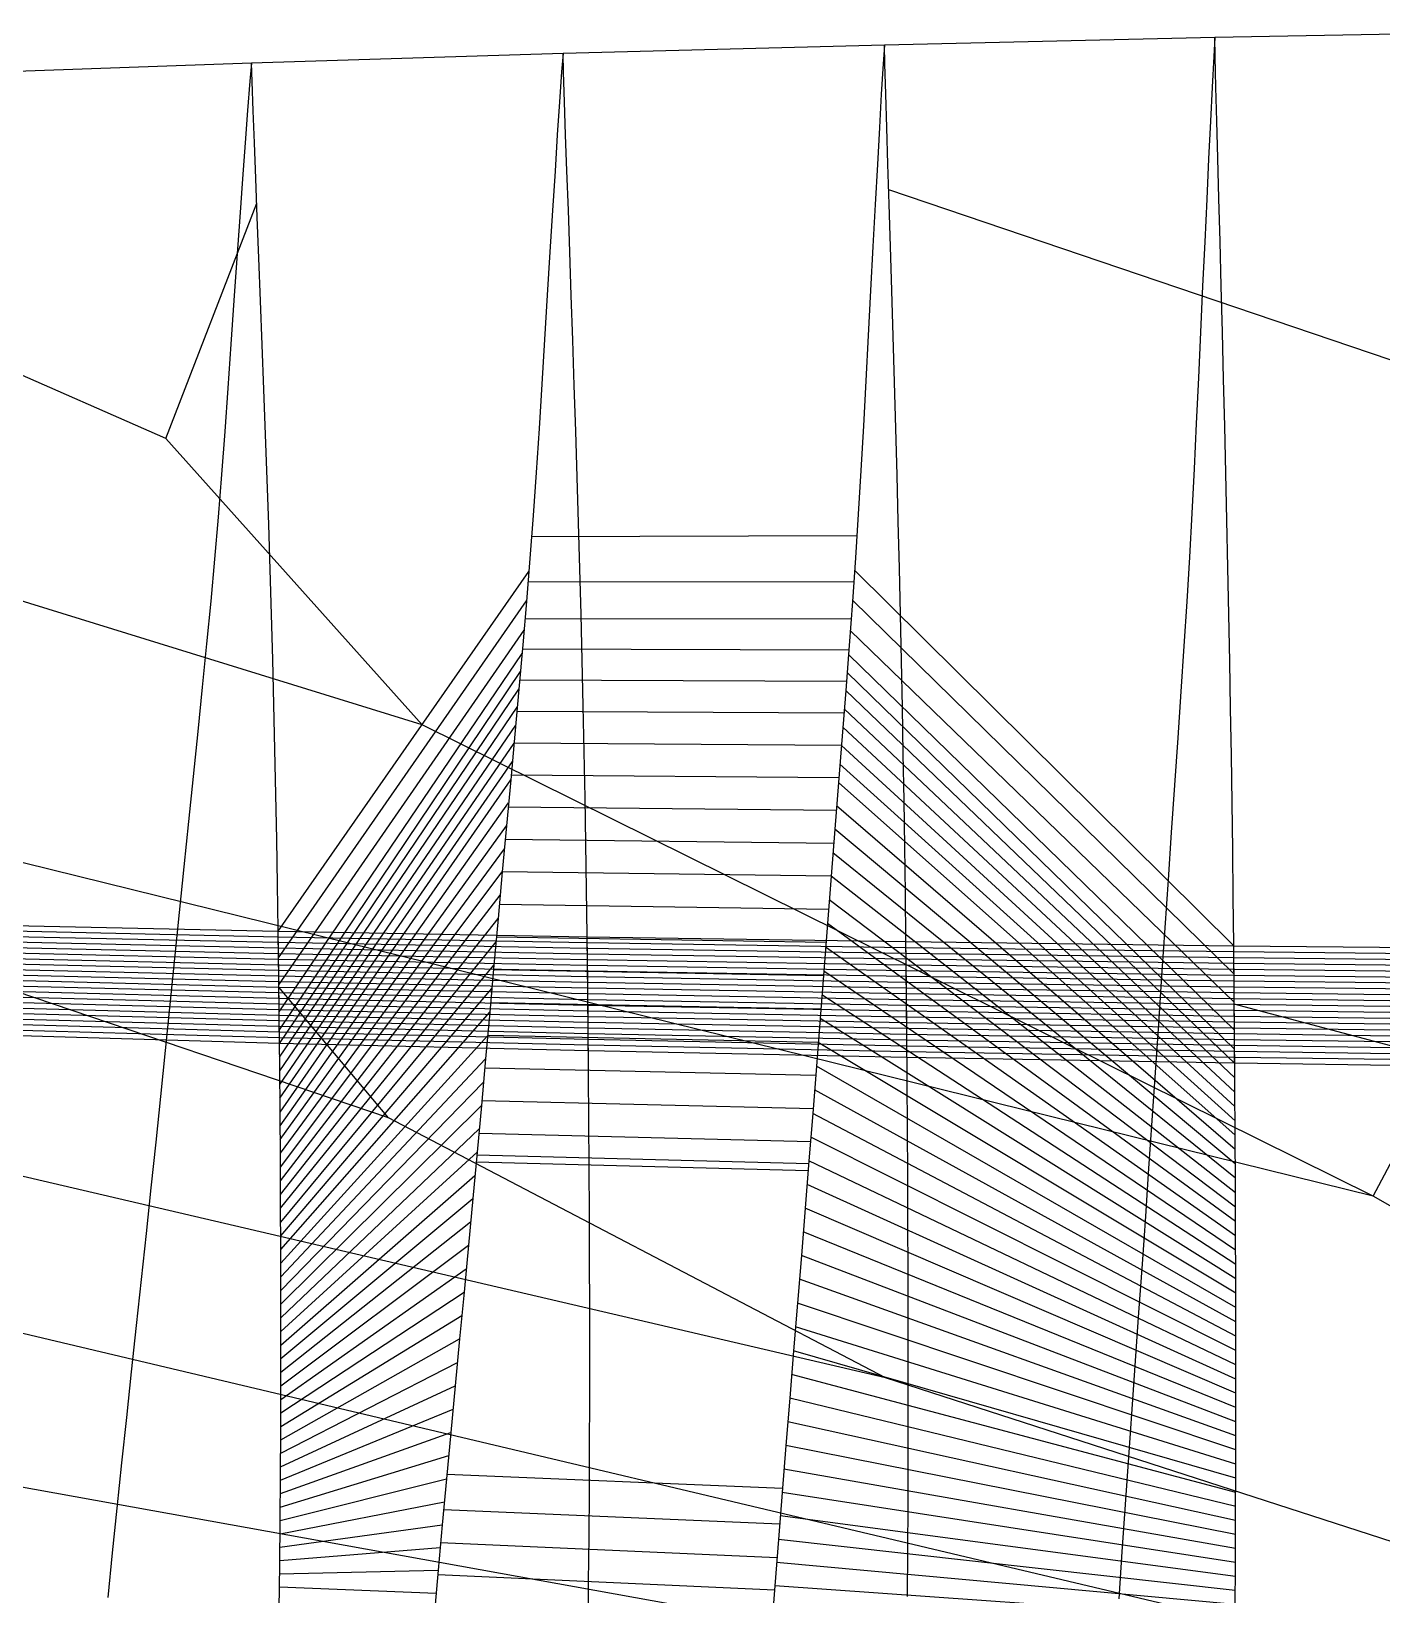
# Model space of a CAD drawing. Extents: x -427 to 427, y 0 to 209.
# Drawn here: x -225.8 to -132.7, y 100.3 to 208.1 of the extents above; entities that cross this region are included whole.
import ezdxf

# ---------------------------------------------------------------- set-up
doc = ezdxf.new("R2010")
doc.units = 0

msp = doc.modelspace()

# ---------------------------------------------------------------- linework, layer by layer
at = {"layer": 'default', "color": 5, "linetype": 'CONTINUOUS'}
for p, q in [((-120.938, 208.076, 13.814), (-144.186, 207.638, 19.753)), ((-166.957, 207.122, 26.655), (-189.112, 206.537, 34.486)), ((-166.957, 207.122, 26.655), (-167.048, 205.837, 26.466)), ((-144.186, 207.638, 19.753), (-166.957, 207.122, 26.655)), ((-144.186, 207.638, 19.753), (-144.265, 206.335, 19.559)), ((-210.59, 205.874, 43.32), (-231.304, 205.141, 53.101)), ((-210.59, 205.874, 43.32), (-210.705, 204.63, 43.146)), ((-189.112, 206.537, 34.486), (-210.59, 205.874, 43.32)), ((-189.112, 206.537, 34.486), (-189.215, 205.271, 34.305)), ((-167.048, 205.837, 26.466), (-167.179, 203.75, 26.212)), ((-144.265, 206.335, 19.559), (-144.38, 204.22, 19.297)), ((-189.215, 205.271, 34.305), (-189.364, 203.216, 34.059)), ((-210.705, 204.63, 43.146), (-210.871, 202.613, 42.912)), ((-167.179, 203.75, 26.212), (-167.308, 201.436, 25.979)), ((-144.38, 204.22, 19.297), (-144.493, 201.875, 19.058)), ((-210.871, 202.613, 42.912), (-211.036, 200.375, 42.698)), ((-189.364, 203.216, 34.059), (-189.512, 200.938, 33.836)), ((-144.493, 201.875, 19.058), (-144.616, 199.29, 18.802)), ((-189.512, 200.938, 33.836), (-189.671, 198.426, 33.597)), ((-167.308, 201.436, 25.979), (-167.449, 198.885, 25.73)), ((-211.036, 200.375, 42.698), (-211.214, 197.908, 42.47)), ((-189.671, 198.426, 33.597), (-189.844, 195.724, 33.337)), ((-167.449, 198.885, 25.73), (-167.6, 196.141, 25.46)), ((-144.616, 199.29, 18.802), (-144.748, 196.509, 18.524)), ((-211.214, 197.908, 42.47), (-211.406, 195.254, 42.222)), ((-216.508, 180.008, 132.29), (-210.23, 196.224, 44.86)), ((-167.6, 196.141, 25.46), (-167.756, 193.239, 25.187)), ((-132.1, 185.427, 81.689), (-166.669, 197.155, 28.291)), ((-144.748, 196.509, 18.524), (-144.885, 193.569, 18.243)), ((-216.508, 180.008, 132.29), (-250.808, 195.088, 65.164)), ((-211.406, 195.254, 42.222), (-211.604, 192.447, 41.972)), ((-189.844, 195.724, 33.337), (-190.022, 192.867, 33.075)), ((-167.756, 193.239, 25.187), (-167.916, 190.207, 24.912)), ((-144.885, 193.569, 18.243), (-145.025, 190.496, 17.96)), ((-211.604, 192.447, 41.972), (-211.807, 189.515, 41.72)), ((-190.022, 192.867, 33.075), (-190.204, 189.882, 32.811)), ((-190.204, 189.882, 32.811), (-190.39, 186.822, 32.542)), ((-167.916, 190.207, 24.912), (-168.079, 187.099, 24.632)), ((-145.025, 190.496, 17.96), (-145.167, 187.347, 17.672)), ((-211.807, 189.515, 41.72), (-212.015, 186.509, 41.464)), ((-212.015, 186.509, 41.464), (-212.226, 183.487, 41.2)), ((-190.39, 186.822, 32.542), (-190.579, 183.745, 32.266)), ((-168.079, 187.099, 24.632), (-168.245, 183.975, 24.345)), ((-145.167, 187.347, 17.672), (-145.313, 184.181, 17.376)), ((-212.226, 183.487, 41.2), (-212.441, 180.484, 40.926)), ((-190.579, 183.745, 32.266), (-190.772, 180.688, 31.978)), ((-168.245, 183.975, 24.345), (-168.414, 180.87, 24.046)), ((-145.313, 184.181, 17.376), (-145.461, 181.034, 17.068)), ((-212.441, 180.484, 40.926), (-212.662, 177.519, 40.634)), ((-190.772, 180.688, 31.978), (-190.971, 177.669, 31.672)), ((-168.414, 180.87, 24.046), (-168.589, 177.804, 23.727)), ((-145.461, 181.034, 17.068), (-145.614, 177.927, 16.741)), ((-145.614, 177.927, 16.741), (-145.773, 174.863, 16.385)), ((-212.662, 177.519, 40.634), (-212.894, 174.595, 40.316)), ((-190.971, 177.669, 31.672), (-191.178, 174.692, 31.339)), ((-168.589, 177.804, 23.727), (-168.771, 174.78, 23.381)), ((-212.894, 174.595, 40.316), (-213.14, 171.695, 39.962)), ((-191.178, 174.692, 31.339), (-191.399, 171.739, 30.969)), ((-168.771, 174.78, 23.381), (-168.965, 171.781, 22.997)), ((-145.773, 174.863, 16.385), (-145.943, 171.823, 15.99)), ((-213.14, 171.695, 39.962), (-213.404, 168.788, 39.568)), ((-191.399, 171.739, 30.969), (-191.636, 168.779, 30.558)), ((-168.965, 171.781, 22.997), (-169.173, 168.774, 22.57)), ((-145.943, 171.823, 15.99), (-146.125, 168.776, 15.551)), ((-208.756, 146.053, 51.953), (-191.472, 170.837, 30.844)), ((-213.404, 168.788, 39.568), (-213.686, 165.848, 39.134)), ((-208.733, 144.2, 52.142), (-191.639, 168.816, 30.548)), ((-191.636, 168.779, 30.558), (-191.89, 165.785, 30.104)), ((-169.173, 168.774, 22.57), (-169.396, 165.734, 22.1)), ((-146.125, 168.776, 15.551), (-146.32, 165.694, 15.068)), ((-208.711, 142.346, 52.33), (-191.806, 166.796, 30.252)), ((-213.686, 165.848, 39.134), (-213.986, 162.856, 38.665)), ((-208.688, 140.493, 52.519), (-191.943, 165.176, 30.006)), ((-191.89, 165.785, 30.104), (-192.158, 162.74, 29.614)), ((-169.396, 165.734, 22.1), (-169.632, 162.64, 21.592)), ((-146.32, 165.694, 15.068), (-146.527, 162.559, 14.545)), ((-208.675, 139.246, 52.642), (-192.051, 163.958, 29.81)), ((-213.986, 162.856, 38.665), (-214.298, 159.809, 38.169)), ((-208.666, 138.304, 52.732), (-192.158, 162.74, 29.614)), ((-192.158, 162.74, 29.614), (-192.439, 159.636, 29.097)), ((-169.632, 162.64, 21.592), (-169.879, 159.488, 21.055)), ((-146.527, 162.559, 14.545), (-146.743, 159.364, 13.994)), ((-208.657, 137.361, 52.823), (-192.27, 161.498, 29.407)), ((-214.298, 159.809, 38.169), (-214.619, 156.717, 37.657)), ((-208.648, 136.418, 52.912), (-192.382, 160.257, 29.2)), ((-192.439, 159.636, 29.097), (-192.727, 156.488, 28.562)), ((-208.64, 135.473, 52.999), (-192.496, 159.007, 28.99)), ((-169.879, 159.488, 21.055), (-170.132, 156.289, 20.501)), ((-146.743, 159.364, 13.994), (-146.965, 156.123, 13.424)), ((-208.633, 134.527, 53.086), (-192.611, 157.747, 28.776)), ((-214.619, 156.717, 37.657), (-214.943, 153.602, 37.141)), ((-208.625, 133.582, 53.173), (-192.727, 156.488, 28.562)), ((-192.727, 156.488, 28.562), (-193.017, 153.317, 28.024)), ((-170.132, 156.289, 20.501), (-170.387, 153.069, 19.942)), ((-146.965, 156.123, 13.424), (-147.188, 152.858, 12.85)), ((-208.619, 132.634, 53.257), (-192.872, 154.902, 28.293)), ((-214.943, 153.602, 37.141), (-215.265, 150.474, 36.63)), ((-208.613, 131.686, 53.342), (-193.017, 153.317, 28.024)), ((-193.017, 153.317, 28.024), (-193.306, 150.131, 27.49)), ((-170.387, 153.069, 19.942), (-170.641, 149.832, 19.389)), ((-147.188, 152.858, 12.85), (-147.411, 149.578, 12.281)), ((-208.606, 130.738, 53.426), (-193.162, 151.724, 27.757)), ((-215.265, 150.474, 36.63), (-215.585, 147.324, 36.123)), ((-208.601, 129.79, 53.509), (-193.306, 150.131, 27.49)), ((-193.306, 150.131, 27.49), (-193.594, 146.924, 26.961)), ((-170.641, 149.832, 19.389), (-170.894, 146.575, 18.84)), ((-147.411, 149.578, 12.281), (-147.632, 146.277, 11.717)), ((-208.596, 128.842, 53.59), (-193.45, 148.528, 27.225)), ((-215.585, 147.324, 36.123), (-215.906, 144.159, 35.618)), ((-208.591, 127.894, 53.672), (-193.594, 146.924, 26.961)), ((-193.594, 146.924, 26.961), (-193.881, 143.701, 26.433)), ((-170.894, 146.575, 18.84), (-171.147, 143.301, 18.293)), ((-147.632, 146.277, 11.717), (-147.854, 142.959, 11.155)), ((-208.586, 126.946, 53.753), (-193.738, 145.313, 26.697)), ((-215.906, 144.159, 35.618), (-216.227, 140.987, 35.112)), ((-208.582, 126, 53.832), (-193.881, 143.701, 26.433)), ((-193.881, 143.701, 26.433), (-194.169, 140.471, 25.905)), ((-201.145, 133.172, 137.445), (-229.275, 142.712, 61.817)), ((-171.147, 143.301, 18.293), (-171.4, 140.02, 17.745)), ((-147.854, 142.959, 11.155), (-148.075, 139.634, 10.593)), ((-201.145, 133.172, 137.445), (-208.707, 142.195, 52.35)), ((-208.578, 125.054, 53.91), (-194.025, 142.086, 26.169)), ((-216.227, 140.987, 35.112), (-216.549, 137.819, 34.604)), ((-208.574, 124.108, 53.989), (-194.169, 140.471, 25.905)), ((-194.169, 140.471, 25.905), (-194.458, 137.245, 25.375)), ((-110.476, 132.395, 97.801), (-142.846, 141.006, 29.568)), ((-171.4, 140.02, 17.745), (-171.653, 136.744, 17.195)), ((-148.075, 139.634, 10.593), (-148.298, 136.313, 10.027)), ((-208.572, 123.165, 54.064), (-194.314, 138.858, 25.64)), ((-216.549, 137.819, 34.604), (-216.872, 134.659, 34.091)), ((-208.569, 122.222, 54.139), (-194.458, 137.245, 25.375)), ((-194.458, 137.245, 25.375), (-194.749, 134.028, 24.84)), ((-171.653, 136.744, 17.195), (-171.909, 133.476, 16.64)), ((-148.298, 136.313, 10.027), (-148.521, 133.001, 9.457)), ((-208.567, 121.28, 54.215), (-194.603, 135.637, 25.107)), ((-216.872, 134.659, 34.091), (-217.198, 131.508, 33.572)), ((-208.565, 120.339, 54.287), (-194.749, 134.028, 24.84)), ((-194.749, 134.028, 24.84), (-195.041, 130.819, 24.298)), ((-171.909, 133.476, 16.64), (-172.166, 130.216, 16.078)), ((-148.521, 133.001, 9.457), (-148.747, 129.698, 8.879)), ((-217.198, 131.508, 33.572), (-217.528, 128.358, 33.044)), ((-208.564, 119.399, 54.358), (-194.895, 132.424, 24.569)), ((-208.564, 118.459, 54.429), (-195.041, 130.819, 24.298)), ((-195.041, 130.819, 24.298), (-195.337, 127.612, 23.746)), ((-172.166, 130.216, 16.078), (-172.426, 126.958, 15.506)), ((-148.747, 129.698, 8.879), (-148.975, 126.395, 8.291)), ((-217.528, 128.358, 33.044), (-217.863, 125.201, 32.506)), ((-208.563, 117.521, 54.499), (-195.189, 129.215, 24.022)), ((-208.564, 116.584, 54.566), (-195.337, 127.612, 23.746)), ((-195.337, 127.612, 23.746), (-195.638, 124.397, 23.185)), ((-172.426, 126.958, 15.506), (-172.69, 123.693, 14.924)), ((-148.975, 126.395, 8.291), (-149.206, 123.086, 7.693)), ((-217.863, 125.201, 32.506), (-218.2, 122.033, 31.961)), ((-208.565, 115.648, 54.633), (-195.488, 126.004, 23.466)), ((-208.566, 114.712, 54.7), (-195.638, 124.397, 23.185)), ((-195.638, 124.397, 23.185), (-195.941, 121.171, 22.616)), ((-172.69, 123.693, 14.924), (-172.956, 120.416, 14.334)), ((-149.206, 123.086, 7.693), (-149.439, 119.765, 7.087)), ((-218.2, 122.033, 31.961), (-218.54, 118.857, 31.411)), ((-208.569, 113.779, 54.762), (-195.789, 122.784, 22.9)), ((-208.572, 112.847, 54.824), (-195.941, 121.171, 22.616)), ((-195.941, 121.171, 22.616), (-196.246, 117.938, 22.043)), ((-172.956, 120.416, 14.334), (-173.225, 117.132, 13.74)), ((-149.439, 119.765, 7.087), (-149.674, 116.436, 6.476)), ((-218.54, 118.857, 31.411), (-218.88, 115.686, 30.863)), ((-208.574, 111.915, 54.886), (-196.093, 119.554, 22.329)), ((-208.579, 110.986, 54.945), (-196.246, 117.938, 22.043)), ((-196.246, 117.938, 22.043), (-196.551, 114.709, 21.47)), ((-173.225, 117.132, 13.74), (-173.492, 113.852, 13.146)), ((-149.674, 116.436, 6.476), (-149.909, 113.112, 5.866)), ((-218.88, 115.686, 30.863), (-219.216, 112.531, 30.32)), ((-208.584, 110.058, 55.002), (-196.398, 116.323, 21.756)), ((-208.588, 109.13, 55.059), (-196.551, 114.709, 21.47)), ((-196.551, 114.709, 21.47), (-196.853, 111.496, 20.903)), ((-173.492, 113.852, 13.146), (-173.758, 110.588, 12.558)), ((-219.216, 112.531, 30.32), (-219.548, 109.398, 29.786)), ((-208.594, 108.203, 55.115), (-196.702, 113.102, 21.187)), ((-149.909, 113.112, 5.866), (-150.141, 109.804, 5.263)), ((-208.601, 107.28, 55.166), (-196.853, 111.496, 20.903)), ((-196.853, 111.496, 20.903), (-197.15, 108.305, 20.347)), ((-173.758, 110.588, 12.558), (-174.02, 107.347, 11.981)), ((-219.548, 109.398, 29.786), (-219.873, 106.286, 29.266)), ((-208.608, 106.356, 55.218), (-197.001, 109.901, 20.625)), ((-150.141, 109.804, 5.263), (-150.37, 106.519, 4.669)), ((-208.616, 105.432, 55.269), (-197.15, 108.305, 20.347)), ((-197.15, 108.305, 20.347), (-197.442, 105.137, 19.804)), ((-208.625, 104.513, 55.315), (-197.296, 106.721, 20.075)), ((-174.02, 107.347, 11.981), (-174.276, 104.129, 11.418)), ((-219.873, 106.286, 29.266), (-220.191, 103.198, 28.762)), ((-150.37, 106.519, 4.669), (-150.595, 103.257, 4.09)), ((-208.635, 103.594, 55.36), (-197.442, 105.137, 19.804)), ((-197.442, 105.137, 19.804), (-197.727, 101.993, 19.278)), ((-208.644, 102.675, 55.406), (-197.585, 103.565, 19.541)), ((-174.276, 104.129, 11.418), (-174.527, 100.935, 10.872)), ((-220.191, 103.198, 28.762), (-220.499, 100.128, 28.278)), ((-150.595, 103.257, 4.09), (-150.815, 100.02, 3.53)), ((-208.656, 101.758, 55.448), (-197.727, 101.993, 19.278)), ((-197.727, 101.993, 19.278), (-198.004, 98.866, 18.772)), ((-208.668, 100.844, 55.487), (-197.866, 100.429, 19.025)), ((-174.527, 100.935, 10.872), (-174.77, 97.759, 10.348))]:
    msp.add_line(p, q, dxfattribs=at)
at = {"layer": 'default', "color": 3, "linetype": 'CONTINUOUS'}
for p, q in [((-166.932, 205.83, 26.828), (-166.957, 207.122, 26.655)), ((-144.164, 206.328, 19.93), (-144.186, 207.638, 19.753)), ((-210.559, 204.622, 43.483), (-210.59, 205.874, 43.32)), ((-189.084, 205.263, 34.655), (-189.112, 206.537, 34.486)), ((-144.115, 204.214, 20.264), (-144.164, 206.328, 19.93)), ((-189.022, 203.207, 34.972), (-189.084, 205.263, 34.655)), ((-166.877, 203.743, 27.154), (-166.932, 205.83, 26.828)), ((-210.49, 202.602, 43.791), (-210.559, 204.622, 43.483)), ((-166.803, 201.446, 27.556), (-166.877, 203.743, 27.154)), ((-144.049, 201.888, 20.675), (-144.115, 204.214, 20.264)), ((-210.398, 200.378, 44.168), (-210.49, 202.602, 43.791)), ((-188.938, 200.945, 35.362), (-189.022, 203.207, 34.972)), ((-143.978, 199.324, 21.125), (-144.049, 201.888, 20.675)), ((-188.848, 198.452, 35.789), (-188.938, 200.945, 35.362)), ((-166.722, 198.915, 27.994), (-166.803, 201.446, 27.556)), ((-210.297, 197.928, 44.58), (-210.398, 200.378, 44.168)), ((-188.753, 195.743, 36.24), (-188.848, 198.452, 35.789)), ((-166.639, 196.166, 28.458), (-166.722, 198.915, 27.994)), ((-143.904, 196.54, 21.6), (-143.978, 199.324, 21.125)), ((-210.193, 195.266, 45.017), (-210.297, 197.928, 44.58)), ((-166.549, 193.245, 28.952), (-166.639, 196.166, 28.458)), ((-143.826, 193.58, 22.106), (-143.904, 196.54, 21.6)), ((-210.082, 192.438, 45.481), (-210.193, 195.266, 45.017)), ((-188.653, 192.866, 36.72), (-188.753, 195.743, 36.24)), ((-166.457, 190.201, 29.464), (-166.549, 193.245, 28.952)), ((-143.744, 190.498, 22.631), (-143.826, 193.58, 22.106)), ((-209.967, 189.491, 45.964), (-210.082, 192.438, 45.481)), ((-188.549, 189.867, 37.218), (-188.653, 192.866, 36.72)), ((-188.445, 186.784, 37.724), (-188.549, 189.867, 37.218)), ((-166.364, 187.071, 29.985), (-166.457, 190.201, 29.464)), ((-143.662, 187.327, 23.164), (-143.744, 190.498, 22.631)), ((-209.851, 186.461, 46.453), (-209.967, 189.491, 45.964)), ((-209.735, 183.382, 46.946), (-209.851, 186.461, 46.453)), ((-188.341, 183.651, 38.233), (-188.445, 186.784, 37.724)), ((-166.272, 183.891, 30.508), (-166.364, 187.071, 29.985)), ((-143.581, 184.106, 23.7), (-143.662, 187.327, 23.164)), ((-209.622, 180.286, 47.435), (-209.735, 183.382, 46.946)), ((-188.239, 180.501, 38.739), (-188.341, 183.651, 38.233)), ((-166.181, 180.693, 31.028), (-166.272, 183.891, 30.508)), ((-143.5, 180.866, 24.232), (-143.581, 184.106, 23.7)), ((-198.838, 160.272, 229.754), (-216.508, 180.008, 132.29)), ((-209.513, 177.185, 47.914), (-209.622, 180.286, 47.435)), ((-188.141, 177.346, 39.233), (-188.239, 180.501, 38.739)), ((-166.094, 177.49, 31.537), (-166.181, 180.693, 31.028)), ((-143.423, 177.622, 24.753), (-143.5, 180.866, 24.232)), ((-198.838, 160.272, 229.754), (-261.886, 179.782, 153.3)), ((-209.41, 174.08, 48.382), (-209.513, 177.185, 47.914)), ((-188.047, 174.186, 39.716), (-188.141, 177.346, 39.233)), ((-166.01, 174.283, 32.033), (-166.094, 177.49, 31.537)), ((-143.35, 174.373, 25.262), (-143.423, 177.622, 24.753)), ((-209.311, 170.976, 48.837), (-209.41, 174.08, 48.382)), ((-187.958, 171.028, 40.187), (-188.047, 174.186, 39.716)), ((-165.931, 171.077, 32.517), (-166.01, 174.283, 32.033)), ((-143.28, 171.126, 25.757), (-143.35, 174.373, 25.262)), ((-209.219, 167.878, 49.278), (-209.311, 170.976, 48.837)), ((-187.875, 167.875, 40.642), (-187.958, 171.028, 40.187)), ((-165.857, 167.876, 32.984), (-165.931, 171.077, 32.517)), ((-143.214, 167.883, 26.236), (-143.28, 171.126, 25.757)), ((-209.134, 164.781, 49.702), (-209.219, 167.878, 49.278)), ((-187.798, 164.724, 41.08), (-187.875, 167.875, 40.642)), ((-165.788, 164.677, 33.435), (-165.857, 167.876, 32.984)), ((-143.154, 164.643, 26.697), (-143.214, 167.883, 26.236)), ((-209.055, 161.681, 50.112), (-209.134, 164.781, 49.702)), ((-187.727, 161.569, 41.503), (-187.798, 164.724, 41.08)), ((-165.725, 161.475, 33.869), (-165.788, 164.677, 33.435)), ((-143.097, 161.399, 27.142), (-143.154, 164.643, 26.697)), ((-208.983, 158.577, 50.508), (-209.055, 161.681, 50.112)), ((-187.661, 158.41, 41.911), (-187.727, 161.569, 41.503)), ((-165.666, 158.268, 34.288), (-165.725, 161.475, 33.869)), ((-143.046, 158.15, 27.572), (-143.097, 161.399, 27.142)), ((-208.917, 155.47, 50.889), (-208.983, 158.577, 50.508)), ((-187.601, 155.249, 42.305), (-187.661, 158.41, 41.911)), ((-165.612, 155.059, 34.693), (-165.666, 158.268, 34.288)), ((-142.998, 154.9, 27.986), (-143.046, 158.15, 27.572)), ((-208.857, 152.365, 51.256), (-208.917, 155.47, 50.889)), ((-187.547, 152.09, 42.683), (-187.601, 155.249, 42.305)), ((-165.564, 151.851, 35.082), (-165.612, 155.059, 34.693)), ((-142.955, 151.65, 28.384), (-142.998, 154.9, 27.986)), ((-208.804, 149.258, 51.607), (-208.857, 152.365, 51.256)), ((-187.499, 148.927, 43.045), (-187.547, 152.09, 42.683)), ((-165.521, 148.641, 35.453), (-165.564, 151.851, 35.082)), ((-142.916, 148.398, 28.764), (-142.955, 151.65, 28.384)), ((-208.757, 146.138, 51.944), (-208.804, 149.258, 51.607)), ((-187.457, 145.753, 43.392), (-187.499, 148.927, 43.045)), ((-165.483, 145.418, 35.809), (-165.521, 148.641, 35.453)), ((-142.883, 145.133, 29.128), (-142.916, 148.398, 28.764)), ((-208.716, 143.009, 52.269), (-208.757, 146.138, 51.944)), ((-187.419, 142.569, 43.727), (-187.457, 145.753, 43.392)), ((-165.449, 142.185, 36.153), (-165.483, 145.418, 35.809)), ((-142.853, 141.858, 29.48), (-142.883, 145.133, 29.128)), ((-208.681, 139.875, 52.582), (-208.716, 143.009, 52.269)), ((-187.387, 139.379, 44.049), (-187.419, 142.569, 43.727)), ((-165.42, 138.947, 36.483), (-165.449, 142.185, 36.153)), ((-142.826, 138.578, 29.818), (-142.853, 141.858, 29.48)), ((-208.65, 136.733, 52.883), (-208.681, 139.875, 52.582)), ((-187.36, 136.182, 44.359), (-187.387, 139.379, 44.049)), ((-165.395, 135.701, 36.801), (-165.42, 138.947, 36.483)), ((-142.804, 135.289, 30.143), (-142.826, 138.578, 29.818)), ((-208.625, 133.582, 53.173), (-208.65, 136.733, 52.883)), ((-187.337, 132.975, 44.658), (-187.36, 136.182, 44.359)), ((-166.886, 115.255, 292.703), (-254.81, 135.781, 160.612)), ((-165.373, 132.445, 37.107), (-165.395, 135.701, 36.801)), ((-142.785, 131.991, 30.457), (-142.804, 135.289, 30.143)), ((-208.604, 130.423, 53.454), (-208.625, 133.582, 53.173)), ((-166.886, 115.255, 292.703), (-201.145, 133.172, 137.445)), ((-187.317, 129.76, 44.947), (-187.337, 132.975, 44.658)), ((-165.356, 129.181, 37.404), (-165.373, 132.445, 37.107)), ((-142.769, 128.684, 30.76), (-142.785, 131.991, 30.457)), ((-208.587, 127.262, 53.727), (-208.604, 130.423, 53.454)), ((-187.301, 126.543, 45.227), (-187.317, 129.76, 44.947)), ((-165.341, 125.915, 37.691), (-165.356, 129.181, 37.404)), ((-142.755, 125.376, 31.053), (-142.769, 128.684, 30.76)), ((-208.574, 124.108, 53.989), (-208.587, 127.262, 53.727)), ((-187.289, 123.334, 45.497), (-187.301, 126.543, 45.227)), ((-165.329, 122.657, 37.967), (-165.341, 125.915, 37.691)), ((-142.745, 122.075, 31.336), (-142.755, 125.376, 31.053)), ((-208.566, 120.965, 54.24), (-208.574, 124.108, 53.989)), ((-187.281, 120.135, 45.755), (-187.289, 123.334, 45.497)), ((-165.322, 119.41, 38.231), (-165.329, 122.657, 37.967)), ((-142.738, 118.785, 31.606), (-142.745, 122.075, 31.336)), ((-208.563, 117.833, 54.477), (-208.566, 120.965, 54.24)), ((-187.279, 116.947, 45.999), (-187.281, 120.135, 45.755)), ((-165.318, 116.173, 38.48), (-165.322, 119.41, 38.231)), ((-142.734, 115.506, 31.861), (-142.738, 118.785, 31.606)), ((-208.566, 114.712, 54.7), (-208.563, 117.833, 54.477)), ((-187.281, 113.771, 46.228), (-187.279, 116.947, 45.999)), ((-165.319, 112.948, 38.714), (-165.318, 116.173, 38.48)), ((-142.735, 112.239, 32.1), (-142.734, 115.506, 31.861)), ((-208.575, 111.604, 54.907), (-208.566, 114.712, 54.7)), ((-187.289, 110.608, 46.44), (-187.281, 113.771, 46.228)), ((-165.326, 109.737, 38.932), (-165.319, 112.948, 38.714)), ((-142.74, 108.986, 32.322), (-142.735, 112.239, 32.1)), ((-208.592, 108.511, 55.097), (-208.575, 111.604, 54.907)), ((-187.303, 107.46, 46.635), (-187.289, 110.608, 46.44)), ((-165.337, 106.541, 39.131), (-165.326, 109.737, 38.932)), ((-142.75, 105.748, 32.526), (-142.74, 108.986, 32.322)), ((-208.616, 105.432, 55.269), (-208.592, 108.511, 55.097)), ((-187.324, 104.327, 46.811), (-187.303, 107.46, 46.635)), ((-165.355, 103.359, 39.31), (-165.337, 106.541, 39.131)), ((-142.765, 102.525, 32.709), (-142.75, 105.748, 32.526)), ((-208.648, 102.368, 55.421), (-208.616, 105.432, 55.269)), ((-187.352, 101.208, 46.966), (-187.324, 104.327, 46.811)), ((-165.379, 100.193, 39.468), (-165.355, 103.359, 39.31)), ((-142.786, 99.316, 32.87), (-142.765, 102.525, 32.709)), ((-208.688, 99.319, 55.552), (-208.648, 102.368, 55.421)), ((-187.389, 98.105, 47.1), (-187.352, 101.208, 46.966))]:
    msp.add_line(p, q, dxfattribs=at)
at = {"layer": 'default', "color": 30, "linetype": 'CONTINUOUS'}
for p, q in [((-168.868, 173.289, 23.19), (-191.288, 173.224, 31.155)), ((-169.082, 170.129, 22.756), (-191.532, 170.112, 30.737)), ((-169.262, 167.558, 22.382), (-191.738, 167.582, 30.376)), ((-169.42, 165.424, 22.049), (-191.916, 165.481, 30.055)), ((-169.585, 163.259, 21.693), (-192.104, 163.349, 29.712)), ((-169.755, 161.064, 21.323), (-192.298, 161.188, 29.356)), ((-169.929, 158.848, 20.944), (-192.496, 159.007, 28.99)), ((-170.106, 156.609, 20.556), (-192.698, 156.803, 28.616)), ((-170.285, 154.357, 20.166), (-192.901, 154.585, 28.239)), ((-170.463, 152.098, 19.776), (-193.104, 152.361, 27.864)), ((-170.641, 149.832, 19.389), (-193.306, 150.131, 27.49)), ((-170.818, 147.552, 19.004), (-193.508, 147.886, 27.119)), ((-170.995, 145.266, 18.621), (-193.709, 145.635, 26.75)), ((-171.172, 142.973, 18.238), (-193.91, 143.378, 26.38)), ((-171.349, 140.677, 17.855), (-194.112, 141.117, 26.011)), ((-171.527, 138.382, 17.47), (-194.314, 138.858, 25.64)), ((-171.705, 136.09, 17.084), (-194.516, 136.602, 25.268)), ((-171.883, 133.803, 16.695), (-194.72, 134.35, 24.893)), ((-172.063, 131.52, 16.303), (-194.924, 132.103, 24.514)), ((-172.183, 130.008, 16.041), (-195.06, 130.614, 24.262)), ((-172.221, 129.522, 15.956), (-195.104, 130.136, 24.18)), ((-173.996, 107.64, 12.033), (-197.123, 108.594, 20.397)), ((-174.192, 105.182, 11.603), (-197.347, 106.174, 19.982)), ((-174.376, 102.851, 11.2), (-197.556, 103.879, 19.593)), ((-174.551, 100.617, 10.82), (-197.755, 101.68, 19.227))]:
    msp.add_line(p, q, dxfattribs=at)
at = {"layer": 'default', "color": 1, "linetype": 'CONTINUOUS'}
for p, q in [((-142.882, 145.044, 29.138), (-169.024, 170.94, 22.878)), ((-142.865, 143.104, 29.342), (-169.173, 168.857, 22.567)), ((-142.849, 141.164, 29.546), (-169.322, 166.775, 22.255)), ((-142.832, 139.224, 29.75), (-169.443, 165.115, 21.998)), ((-133.26, 127.782, 374.281), (-113.238, 165.767, 178.944)), ((-142.822, 137.92, 29.883), (-169.538, 163.877, 21.795)), ((-142.815, 136.934, 29.981), (-169.632, 162.64, 21.592)), ((-142.808, 135.947, 30.078), (-169.731, 161.379, 21.377)), ((-133.26, 127.782, 374.281), (-198.838, 160.272, 229.754)), ((-142.802, 134.96, 30.175), (-169.829, 160.118, 21.162)), ((-142.796, 133.97, 30.269), (-169.929, 158.848, 20.944)), ((-142.791, 132.981, 30.363), (-170.03, 157.569, 20.723)), ((-142.785, 131.991, 30.457), (-170.132, 156.289, 20.501)), ((-133.26, 127.782, 374.281), (-248.63, 156.249, 286.058)), ((-142.78, 130.999, 30.548), (-170.259, 154.679, 20.221)), ((-142.775, 130.007, 30.638), (-170.387, 153.069, 19.942)), ((-142.77, 129.015, 30.729), (-170.514, 151.45, 19.665)), ((-142.766, 128.023, 30.818), (-170.641, 149.832, 19.389)), ((-142.762, 127.03, 30.907), (-170.767, 148.204, 19.114)), ((-142.758, 126.037, 30.995), (-170.894, 146.575, 18.84)), ((-142.754, 125.046, 31.082), (-171.02, 144.938, 18.566)), ((-142.751, 124.055, 31.167), (-171.147, 143.301, 18.293)), ((-142.748, 123.065, 31.251), (-171.273, 141.661, 18.019)), ((-142.745, 122.075, 31.336), (-171.4, 140.02, 17.745)), ((-142.743, 121.088, 31.417), (-171.527, 138.382, 17.47)), ((-142.74, 120.101, 31.498), (-171.653, 136.744, 17.195)), ((-142.738, 119.114, 31.579), (-171.781, 135.11, 16.917)), ((-142.737, 118.129, 31.657), (-171.909, 133.476, 16.64)), ((-142.736, 117.145, 31.733), (-172.037, 131.846, 16.359)), ((-142.735, 116.162, 31.81), (-172.166, 130.216, 16.078)), ((-142.734, 115.179, 31.885), (-172.296, 128.587, 15.792)), ((-142.734, 114.199, 31.957), (-172.426, 126.958, 15.506)), ((-142.735, 113.219, 32.028), (-172.558, 125.325, 15.215)), ((-142.735, 112.239, 32.1), (-172.69, 123.693, 14.924)), ((-39.478, 74.041, 604.135), (-309.183, 122.644, 355.545)), ((-142.736, 111.263, 32.167), (-172.823, 122.054, 14.629)), ((-142.738, 110.287, 32.233), (-172.956, 120.416, 14.334)), ((-39.478, 74.041, 604.135), (-230.355, 119.264, 358.947)), ((-142.739, 109.311, 32.3), (-173.091, 118.774, 14.037)), ((-142.742, 108.338, 32.363), (-173.225, 117.132, 13.74)), ((-142.745, 107.367, 32.424), (-173.359, 115.492, 13.443)), ((-39.478, 74.041, 604.135), (-166.886, 115.255, 292.703)), ((-142.748, 106.395, 32.485), (-173.492, 113.852, 13.146)), ((-142.751, 105.425, 32.544), (-173.625, 112.22, 12.852)), ((-142.756, 104.458, 32.599), (-173.758, 110.588, 12.558)), ((-142.76, 103.491, 32.654), (-173.889, 108.968, 12.27)), ((-142.765, 102.525, 32.709), (-174.02, 107.347, 11.981)), ((-142.771, 101.562, 32.757), (-174.148, 105.738, 11.7)), ((-142.777, 100.6, 32.806), (-174.276, 104.129, 11.418)), ((-142.784, 99.637, 32.854), (-174.401, 102.532, 11.145)), ((-142.791, 98.678, 32.898), (-174.527, 100.935, 10.872))]:
    msp.add_line(p, q, dxfattribs=at)
at = {"layer": 'default', "color": 2, "linetype": 'CONTINUOUS'}
for p, q in [((-229.327, 146.493, 61.432), (-208.756, 146.053, 51.953)), ((-229.322, 146.115, 61.471), (-208.751, 145.667, 51.993)), ((-229.316, 145.737, 61.509), (-208.746, 145.281, 52.033)), ((-208.756, 146.053, 51.953), (-187.456, 145.666, 43.401)), ((-208.751, 145.667, 51.993), (-208.756, 146.053, 51.953)), ((-208.751, 145.667, 51.993), (-208.756, 145.667, 51.953)), ((-208.751, 145.667, 51.993), (-187.451, 145.274, 43.443)), ((-208.746, 145.281, 52.033), (-208.751, 145.667, 51.993)), ((-187.456, 145.666, 43.401), (-165.482, 145.33, 35.819)), ((-187.451, 145.274, 43.443), (-187.456, 145.666, 43.401)), ((-229.311, 145.359, 61.548), (-208.741, 144.896, 52.073)), ((-229.305, 144.981, 61.587), (-208.736, 144.51, 52.113)), ((-229.3, 144.602, 61.626), (-208.731, 144.124, 52.153)), ((-208.746, 145.281, 52.033), (-208.751, 145.281, 51.993)), ((-208.746, 145.281, 52.033), (-187.447, 144.881, 43.484)), ((-208.741, 144.896, 52.073), (-208.746, 145.281, 52.033)), ((-208.741, 144.896, 52.073), (-208.746, 144.896, 52.033)), ((-208.741, 144.896, 52.073), (-187.442, 144.489, 43.525)), ((-208.736, 144.51, 52.113), (-208.741, 144.896, 52.073)), ((-208.736, 144.51, 52.113), (-208.741, 144.51, 52.073)), ((-208.736, 144.51, 52.113), (-187.437, 144.096, 43.567)), ((-208.731, 144.124, 52.153), (-208.736, 144.51, 52.113)), ((-187.451, 145.274, 43.443), (-187.456, 145.274, 43.401)), ((-187.451, 145.274, 43.443), (-165.478, 144.931, 35.861)), ((-187.447, 144.881, 43.484), (-187.451, 145.274, 43.443)), ((-187.447, 144.881, 43.484), (-187.451, 144.881, 43.443)), ((-187.447, 144.881, 43.484), (-165.474, 144.533, 35.903)), ((-187.442, 144.489, 43.525), (-187.447, 144.881, 43.484)), ((-187.442, 144.489, 43.525), (-187.447, 144.489, 43.484)), ((-187.442, 144.489, 43.525), (-165.469, 144.134, 35.946)), ((-187.437, 144.096, 43.567), (-187.442, 144.489, 43.525)), ((-165.482, 145.33, 35.819), (-142.882, 145.044, 29.138)), ((-165.478, 144.931, 35.861), (-165.482, 145.33, 35.819)), ((-165.478, 144.931, 35.861), (-165.482, 144.931, 35.819)), ((-165.478, 144.931, 35.861), (-142.878, 144.64, 29.181)), ((-165.474, 144.533, 35.903), (-165.478, 144.931, 35.861)), ((-165.474, 144.533, 35.903), (-165.478, 144.533, 35.861)), ((-165.474, 144.533, 35.903), (-142.874, 144.236, 29.225)), ((-165.469, 144.134, 35.946), (-165.474, 144.533, 35.903)), ((-142.882, 145.044, 29.138), (-119.814, 144.803, 23.388)), ((-142.878, 144.64, 29.181), (-142.882, 145.044, 29.138)), ((-142.878, 144.64, 29.181), (-142.882, 144.64, 29.138)), ((-142.878, 144.64, 29.181), (-119.811, 144.395, 23.432)), ((-142.874, 144.236, 29.225), (-142.878, 144.64, 29.181)), ((-229.295, 144.224, 61.665), (-208.726, 143.738, 52.193)), ((-229.289, 143.846, 61.703), (-208.721, 143.353, 52.234)), ((-229.284, 143.468, 61.742), (-208.716, 142.967, 52.273)), ((-208.731, 144.124, 52.153), (-208.736, 144.124, 52.113)), ((-208.731, 144.124, 52.153), (-187.433, 143.703, 43.608)), ((-208.726, 143.738, 52.193), (-208.731, 144.124, 52.153)), ((-208.726, 143.738, 52.193), (-208.731, 143.738, 52.153)), ((-208.726, 143.738, 52.193), (-187.428, 143.311, 43.649)), ((-208.721, 143.353, 52.234), (-208.726, 143.738, 52.193)), ((-208.721, 143.353, 52.234), (-208.726, 143.353, 52.193)), ((-208.721, 143.353, 52.234), (-187.424, 142.918, 43.691)), ((-208.716, 142.967, 52.273), (-208.721, 143.353, 52.234)), ((-187.437, 144.096, 43.567), (-187.442, 144.096, 43.525)), ((-187.437, 144.096, 43.567), (-165.465, 143.736, 35.988)), ((-187.433, 143.703, 43.608), (-187.437, 144.096, 43.567)), ((-187.433, 143.703, 43.608), (-187.437, 143.703, 43.567)), ((-187.433, 143.703, 43.608), (-165.461, 143.337, 36.03)), ((-187.428, 143.311, 43.649), (-187.433, 143.703, 43.608)), ((-165.469, 144.134, 35.946), (-165.474, 144.134, 35.903)), ((-165.469, 144.134, 35.946), (-142.871, 143.833, 29.268)), ((-165.465, 143.736, 35.988), (-165.469, 144.134, 35.946)), ((-165.465, 143.736, 35.988), (-165.469, 143.736, 35.946)), ((-165.465, 143.736, 35.988), (-142.867, 143.429, 29.311)), ((-165.461, 143.337, 36.03), (-165.465, 143.736, 35.988)), ((-165.461, 143.337, 36.03), (-165.465, 143.337, 35.988)), ((-165.461, 143.337, 36.03), (-142.863, 143.025, 29.355)), ((-165.457, 142.939, 36.073), (-165.461, 143.337, 36.03)), ((-142.874, 144.236, 29.225), (-142.878, 144.236, 29.181)), ((-142.874, 144.236, 29.225), (-119.807, 143.987, 23.476)), ((-142.871, 143.833, 29.268), (-142.874, 144.236, 29.225)), ((-142.871, 143.833, 29.268), (-142.874, 143.833, 29.225)), ((-142.871, 143.833, 29.268), (-119.804, 143.578, 23.52)), ((-142.867, 143.429, 29.311), (-142.871, 143.833, 29.268)), ((-142.867, 143.429, 29.311), (-142.871, 143.429, 29.268)), ((-142.867, 143.429, 29.311), (-119.801, 143.17, 23.565)), ((-142.863, 143.025, 29.355), (-142.867, 143.429, 29.311)), ((-229.279, 143.09, 61.779), (-208.711, 142.581, 52.312)), ((-229.275, 142.712, 61.817), (-208.707, 142.195, 52.35)), ((-229.27, 142.333, 61.854), (-208.703, 141.81, 52.389)), ((-208.716, 142.967, 52.273), (-208.721, 142.967, 52.234)), ((-208.716, 142.967, 52.273), (-187.419, 142.526, 43.732)), ((-208.711, 142.581, 52.312), (-208.716, 142.967, 52.273)), ((-208.711, 142.581, 52.312), (-208.716, 142.581, 52.273)), ((-208.711, 142.581, 52.312), (-187.415, 142.133, 43.771)), ((-208.707, 142.195, 52.35), (-208.711, 142.581, 52.312)), ((-187.428, 143.311, 43.649), (-187.433, 143.311, 43.608)), ((-187.428, 143.311, 43.649), (-165.457, 142.939, 36.073)), ((-187.424, 142.918, 43.691), (-187.428, 143.311, 43.649)), ((-187.424, 142.918, 43.691), (-187.428, 142.918, 43.649)), ((-187.424, 142.918, 43.691), (-165.453, 142.54, 36.115)), ((-187.419, 142.526, 43.732), (-187.424, 142.918, 43.691)), ((-187.419, 142.526, 43.732), (-187.424, 142.526, 43.691)), ((-187.419, 142.526, 43.732), (-165.449, 142.141, 36.157)), ((-187.415, 142.133, 43.771), (-187.419, 142.526, 43.732)), ((-165.457, 142.939, 36.073), (-165.461, 142.939, 36.03)), ((-165.457, 142.939, 36.073), (-142.86, 142.621, 29.398)), ((-165.453, 142.54, 36.115), (-165.457, 142.939, 36.073)), ((-165.453, 142.54, 36.115), (-165.457, 142.54, 36.073)), ((-165.453, 142.54, 36.115), (-142.856, 142.218, 29.441)), ((-165.449, 142.141, 36.157), (-165.453, 142.54, 36.115)), ((-142.863, 143.025, 29.355), (-142.867, 143.025, 29.311)), ((-142.863, 143.025, 29.355), (-119.798, 142.762, 23.609)), ((-142.86, 142.621, 29.398), (-142.863, 143.025, 29.355)), ((-142.86, 142.621, 29.398), (-142.863, 142.621, 29.355)), ((-142.86, 142.621, 29.398), (-119.794, 142.354, 23.653)), ((-142.856, 142.218, 29.441), (-142.86, 142.621, 29.398)), ((-229.266, 141.955, 61.891), (-208.698, 141.424, 52.427)), ((-229.261, 141.577, 61.928), (-208.694, 141.038, 52.466)), ((-229.256, 141.199, 61.966), (-208.689, 140.652, 52.504)), ((-208.707, 142.195, 52.35), (-208.711, 142.195, 52.312)), ((-208.707, 142.195, 52.35), (-187.411, 141.741, 43.811)), ((-208.703, 141.81, 52.389), (-208.707, 142.195, 52.35)), ((-208.703, 141.81, 52.389), (-208.707, 141.81, 52.35)), ((-208.703, 141.81, 52.389), (-187.407, 141.348, 43.851)), ((-208.698, 141.424, 52.427), (-208.703, 141.81, 52.389)), ((-208.698, 141.424, 52.427), (-208.703, 141.424, 52.389)), ((-208.698, 141.424, 52.427), (-187.403, 140.955, 43.89)), ((-208.694, 141.038, 52.466), (-208.698, 141.424, 52.427)), ((-187.415, 142.133, 43.771), (-187.419, 142.133, 43.732)), ((-187.415, 142.133, 43.771), (-165.445, 141.743, 36.198)), ((-187.411, 141.741, 43.811), (-187.415, 142.133, 43.771)), ((-187.411, 141.741, 43.811), (-187.415, 141.741, 43.771)), ((-187.411, 141.741, 43.811), (-165.441, 141.344, 36.239)), ((-187.407, 141.348, 43.851), (-187.411, 141.741, 43.811)), ((-187.407, 141.348, 43.851), (-187.411, 141.348, 43.811)), ((-187.407, 141.348, 43.851), (-165.438, 140.946, 36.279)), ((-187.403, 140.955, 43.89), (-187.407, 141.348, 43.851)), ((-165.449, 142.141, 36.157), (-165.453, 142.141, 36.115)), ((-165.449, 142.141, 36.157), (-142.852, 141.814, 29.485)), ((-165.445, 141.743, 36.198), (-165.449, 142.141, 36.157)), ((-165.445, 141.743, 36.198), (-165.449, 141.743, 36.157)), ((-165.445, 141.743, 36.198), (-142.849, 141.41, 29.526)), ((-165.441, 141.344, 36.239), (-165.445, 141.743, 36.198)), ((-165.441, 141.344, 36.239), (-165.445, 141.344, 36.198)), ((-165.441, 141.344, 36.239), (-142.846, 141.006, 29.568)), ((-165.438, 140.946, 36.279), (-165.441, 141.344, 36.239)), ((-142.856, 142.218, 29.441), (-142.86, 142.218, 29.398)), ((-142.856, 142.218, 29.441), (-119.791, 141.946, 23.697)), ((-142.852, 141.814, 29.485), (-142.856, 142.218, 29.441)), ((-142.852, 141.814, 29.485), (-142.856, 141.814, 29.441)), ((-142.852, 141.814, 29.485), (-119.788, 141.538, 23.741)), ((-142.849, 141.41, 29.526), (-142.852, 141.814, 29.485)), ((-142.849, 141.41, 29.526), (-142.852, 141.41, 29.485)), ((-142.849, 141.41, 29.526), (-119.785, 141.129, 23.784)), ((-142.846, 141.006, 29.568), (-142.849, 141.41, 29.526)), ((-229.252, 140.821, 62.003), (-208.685, 140.266, 52.543)), ((-229.247, 140.443, 62.04), (-208.681, 139.881, 52.581)), ((-208.694, 141.038, 52.466), (-208.698, 141.038, 52.427)), ((-208.694, 141.038, 52.466), (-187.399, 140.563, 43.93)), ((-208.689, 140.652, 52.504), (-208.694, 141.038, 52.466)), ((-208.689, 140.652, 52.504), (-208.694, 140.652, 52.466)), ((-208.689, 140.652, 52.504), (-187.395, 140.17, 43.97)), ((-208.685, 140.266, 52.543), (-208.689, 140.652, 52.504)), ((-208.685, 140.266, 52.543), (-208.689, 140.266, 52.504)), ((-208.685, 140.266, 52.543), (-187.391, 139.778, 44.009)), ((-208.681, 139.881, 52.581), (-208.685, 140.266, 52.543)), ((-187.403, 140.955, 43.89), (-187.407, 140.955, 43.851)), ((-187.403, 140.955, 43.89), (-165.434, 140.547, 36.32)), ((-187.399, 140.563, 43.93), (-187.403, 140.955, 43.89)), ((-187.399, 140.563, 43.93), (-187.403, 140.563, 43.89)), ((-187.399, 140.563, 43.93), (-165.431, 140.149, 36.361)), ((-187.395, 140.17, 43.97), (-187.399, 140.563, 43.93)), ((-187.395, 140.17, 43.97), (-187.399, 140.17, 43.93)), ((-187.395, 140.17, 43.97), (-165.427, 139.75, 36.401)), ((-187.391, 139.778, 44.009), (-187.395, 140.17, 43.97)), ((-165.438, 140.946, 36.279), (-165.441, 140.946, 36.239)), ((-165.438, 140.946, 36.279), (-142.843, 140.603, 29.61)), ((-165.434, 140.547, 36.32), (-165.438, 140.946, 36.279)), ((-165.434, 140.547, 36.32), (-165.438, 140.547, 36.279)), ((-165.434, 140.547, 36.32), (-142.839, 140.199, 29.651)), ((-165.431, 140.149, 36.361), (-165.434, 140.547, 36.32)), ((-165.431, 140.149, 36.361), (-165.434, 140.149, 36.32)), ((-165.431, 140.149, 36.361), (-142.836, 139.795, 29.693)), ((-165.427, 139.75, 36.401), (-165.431, 140.149, 36.361)), ((-142.846, 141.006, 29.568), (-142.849, 141.006, 29.526)), ((-142.846, 141.006, 29.568), (-119.782, 140.721, 23.826)), ((-142.843, 140.603, 29.61), (-142.846, 141.006, 29.568)), ((-142.843, 140.603, 29.61), (-142.846, 140.603, 29.568)), ((-142.843, 140.603, 29.61), (-119.78, 140.313, 23.869)), ((-142.839, 140.199, 29.651), (-142.843, 140.603, 29.61)), ((-142.839, 140.199, 29.651), (-142.843, 140.199, 29.61)), ((-142.839, 140.199, 29.651), (-119.777, 139.905, 23.911)), ((-142.836, 139.795, 29.693), (-142.839, 140.199, 29.651)), ((-229.243, 140.065, 62.076), (-208.677, 139.495, 52.618)), ((-229.239, 139.686, 62.112), (-208.673, 139.109, 52.655)), ((-229.236, 139.308, 62.148), (-208.67, 138.724, 52.692)), ((-208.681, 139.881, 52.581), (-208.685, 139.881, 52.543)), ((-208.681, 139.881, 52.581), (-187.387, 139.385, 44.049)), ((-208.677, 139.495, 52.618), (-208.681, 139.881, 52.581)), ((-208.677, 139.495, 52.618), (-208.681, 139.495, 52.581)), ((-208.677, 139.495, 52.618), (-187.384, 138.993, 44.087)), ((-208.673, 139.109, 52.655), (-208.677, 139.495, 52.618)), ((-208.673, 139.109, 52.655), (-208.677, 139.109, 52.618)), ((-208.673, 139.109, 52.655), (-187.38, 138.6, 44.125)), ((-208.67, 138.724, 52.692), (-208.673, 139.109, 52.655)), ((-187.391, 139.778, 44.009), (-187.395, 139.778, 43.97)), ((-187.391, 139.778, 44.009), (-165.423, 139.352, 36.442)), ((-187.387, 139.385, 44.049), (-187.391, 139.778, 44.009)), ((-187.387, 139.385, 44.049), (-187.391, 139.385, 44.009)), ((-187.387, 139.385, 44.049), (-165.42, 138.953, 36.483)), ((-187.384, 138.993, 44.087), (-187.387, 139.385, 44.049)), ((-165.427, 139.75, 36.401), (-165.431, 139.75, 36.361)), ((-165.427, 139.75, 36.401), (-142.833, 139.391, 29.734)), ((-165.423, 139.352, 36.442), (-165.427, 139.75, 36.401)), ((-165.423, 139.352, 36.442), (-165.427, 139.352, 36.401)), ((-165.423, 139.352, 36.442), (-142.83, 138.988, 29.776)), ((-165.42, 138.953, 36.483), (-165.423, 139.352, 36.442)), ((-142.836, 139.795, 29.693), (-142.839, 139.795, 29.651)), ((-142.836, 139.795, 29.693), (-119.774, 139.497, 23.953)), ((-142.833, 139.391, 29.734), (-142.836, 139.795, 29.693)), ((-142.833, 139.391, 29.734), (-142.836, 139.391, 29.693)), ((-142.833, 139.391, 29.734), (-119.771, 139.089, 23.996)), ((-142.83, 138.988, 29.776), (-142.833, 139.391, 29.734)), ((-229.232, 138.93, 62.183), (-208.666, 138.338, 52.729)), ((-208.67, 138.724, 52.692), (-208.673, 138.724, 52.655)), ((-208.67, 138.724, 52.692), (-187.377, 138.207, 44.163)), ((-208.666, 138.338, 52.729), (-208.67, 138.724, 52.692)), ((-208.666, 138.338, 52.729), (-208.67, 138.338, 52.692)), ((-208.666, 138.338, 52.729), (-187.374, 137.815, 44.201)), ((-187.384, 138.993, 44.087), (-187.387, 138.993, 44.049)), ((-187.384, 138.993, 44.087), (-165.417, 138.555, 36.522)), ((-187.38, 138.6, 44.125), (-187.384, 138.993, 44.087)), ((-187.38, 138.6, 44.125), (-187.384, 138.6, 44.087)), ((-187.38, 138.6, 44.125), (-165.414, 138.156, 36.561)), ((-187.377, 138.207, 44.163), (-187.38, 138.6, 44.125)), ((-187.377, 138.207, 44.163), (-187.38, 138.207, 44.125)), ((-187.377, 138.207, 44.163), (-165.411, 137.757, 36.6)), ((-187.374, 137.815, 44.201), (-187.377, 138.207, 44.163)), ((-165.42, 138.953, 36.483), (-165.423, 138.953, 36.442)), ((-165.42, 138.953, 36.483), (-142.826, 138.584, 29.818)), ((-165.417, 138.555, 36.522), (-165.42, 138.953, 36.483)), ((-165.417, 138.555, 36.522), (-165.42, 138.555, 36.483)), ((-165.417, 138.555, 36.522), (-142.824, 138.18, 29.858)), ((-165.414, 138.156, 36.561), (-165.417, 138.555, 36.522)), ((-165.414, 138.156, 36.561), (-165.417, 138.156, 36.522)), ((-165.414, 138.156, 36.561), (-142.821, 137.776, 29.897)), ((-165.411, 137.757, 36.6), (-165.414, 138.156, 36.561)), ((-142.83, 138.988, 29.776), (-142.833, 138.988, 29.734)), ((-142.83, 138.988, 29.776), (-119.768, 138.681, 24.038)), ((-142.826, 138.584, 29.818), (-142.83, 138.988, 29.776)), ((-142.826, 138.584, 29.818), (-142.83, 138.584, 29.776)), ((-142.826, 138.584, 29.818), (-119.765, 138.272, 24.081)), ((-142.824, 138.18, 29.858), (-142.826, 138.584, 29.818)), ((-142.824, 138.18, 29.858), (-142.826, 138.18, 29.818)), ((-142.824, 138.18, 29.858), (-119.763, 137.864, 24.121)), ((-142.821, 137.776, 29.897), (-142.824, 138.18, 29.858)), ((-187.374, 137.815, 44.201), (-187.377, 137.815, 44.163)), ((-187.374, 137.815, 44.201), (-165.407, 137.359, 36.639)), ((-165.411, 137.757, 36.6), (-165.414, 137.757, 36.561)), ((-165.411, 137.757, 36.6), (-142.818, 137.373, 29.937)), ((-165.407, 137.359, 36.639), (-165.411, 137.757, 36.6)), ((-165.407, 137.359, 36.639), (-165.411, 137.359, 36.6)), ((-165.407, 137.359, 36.639), (-142.815, 136.969, 29.977)), ((-142.821, 137.776, 29.897), (-142.824, 137.776, 29.858)), ((-142.821, 137.776, 29.897), (-119.761, 137.456, 24.162)), ((-142.818, 137.373, 29.937), (-142.821, 137.776, 29.897)), ((-142.818, 137.373, 29.937), (-142.821, 137.373, 29.897)), ((-142.818, 137.373, 29.937), (-119.758, 137.048, 24.203)), ((-142.815, 136.969, 29.977), (-142.818, 137.373, 29.937)), ((-142.815, 136.969, 29.977), (-142.818, 136.969, 29.937)), ((-142.815, 136.969, 29.977), (-119.756, 136.64, 24.243))]:
    msp.add_line(p, q, dxfattribs=at)
at = {"layer": 'default', "color": 6, "linetype": 'CONTINUOUS'}
msp.add_line((-39.478, 74.041, 604.135), (-133.26, 127.782, 374.281), dxfattribs=at)

doc.saveas('drawing.dxf')
